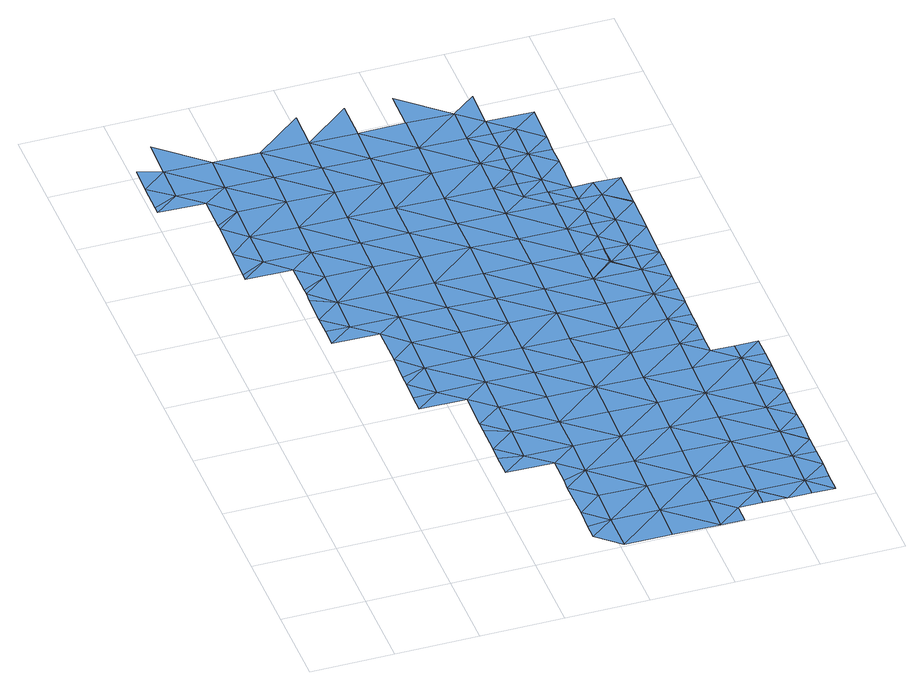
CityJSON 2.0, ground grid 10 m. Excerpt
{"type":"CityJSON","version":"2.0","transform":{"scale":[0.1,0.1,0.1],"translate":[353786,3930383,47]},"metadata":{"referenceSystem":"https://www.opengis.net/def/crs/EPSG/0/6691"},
"CityObjects":{
"waterbody1":{"type":"WaterBody","attributes":{"name":"3","class":"1140","function":"1","WaterBodyRiverFloodingRiskAttribute.description":"6","WaterBodyRiverFloodingRiskAttribute.rankOrg":"2","WaterBodyRiverFloodingRiskAttribute.adminType":"2","WaterBodyRiverFloodingRiskAttribute.scale":"L2"},"geometry":[{"type":"MultiSurface","lod":"1","boundaries":[[[0,1,2]],[[3,1,0]],[[4,5,6]],[[7,8,3]],[[5,4,9]],[[7,3,0]],[[10,11,12]],[[0,2,13]],[[4,14,9]],[[11,10,15]],[[9,14,16]],[[4,6,17]],[[18,19,20]],[[16,21,22]],[[23,7,0]],[[10,24,15]],[[15,24,25]],[[14,21,16]],[[12,26,10]],[[25,24,27]],[[28,19,18]],[[29,20,19]],[[30,31,32]],[[29,33,34]],[[13,22,21]],[[35,14,4]],[[24,36,27]],[[32,31,37]],[[0,13,23]],[[34,33,38]],[[39,36,17]],[[33,29,19]],[[35,4,17]],[[39,27,36]],[[40,41,42]],[[43,44,37]],[[45,41,40]],[[31,43,37]],[[13,21,23]],[[42,41,46]],[[47,7,48]],[[10,49,24]],[[30,50,31]],[[38,51,26]],[[48,7,23]],[[14,52,21]],[[35,17,36]],[[53,44,43]],[[38,33,51]],[[54,55,46]],[[56,33,19]],[[41,54,46]],[[57,28,53]],[[28,56,19]],[[43,57,53]],[[10,26,49]],[[49,58,24]],[[24,59,36]],[[14,35,60]],[[61,62,55]],[[26,51,49]],[[54,61,55]],[[31,63,43]],[[57,56,28]],[[33,64,51]],[[23,21,52]],[[62,61,50]],[[65,48,23]],[[14,60,52]],[[66,67,45]],[[31,50,63]],[[59,24,58]],[[35,36,59]],[[41,45,67]],[[41,68,54]],[[51,69,49]],[[35,70,60]],[[33,56,64]],[[50,61,63]],[[23,52,65]],[[65,71,48]],[[57,43,72]],[[73,56,57]],[[72,43,63]],[[49,74,58]],[[70,35,59]],[[51,64,69]],[[68,41,67]],[[61,54,68]],[[73,57,72]],[[73,75,56]],[[52,76,65]],[[49,69,74]],[[74,77,58]],[[58,78,59]],[[60,70,79]],[[52,60,76]],[[64,56,75]],[[77,78,58]],[[63,80,72]],[[61,68,81]],[[63,61,80]],[[60,79,76]],[[64,82,69]],[[67,66,83]],[[80,61,81]],[[84,82,64]],[[85,68,67]],[[82,74,69]],[[86,73,72]],[[70,59,78]],[[71,65,87]],[[70,88,79]],[[64,75,84]],[[87,65,76]],[[85,81,68]],[[86,75,73]],[[89,67,83]],[[90,77,74]],[[91,72,80]],[[92,93,71]],[[88,70,78]],[[92,71,87]],[[82,90,74]],[[88,94,79]],[[79,95,76]],[[67,89,85]],[[96,80,81]],[[72,91,86]],[[95,87,76]],[[97,98,83]],[[77,99,78]],[[89,83,98]],[[84,75,100]],[[81,85,101]],[[102,77,90]],[[75,86,100]],[[79,94,95]],[[84,103,82]],[[87,104,92]],[[105,85,89]],[[98,105,89]],[[106,103,84]],[[103,90,82]],[[81,101,96]],[[99,77,102]],[[91,107,86]],[[88,78,99]],[[91,80,107]],[[88,108,94]],[[84,100,106]],[[104,87,95]],[[109,105,98]],[[107,80,96]],[[110,111,92]],[[86,112,100]],[[110,92,104]],[[103,113,90]],[[105,109,114]],[[88,99,108]],[[108,115,94]],[[94,116,95]],[[117,118,85]],[[102,90,113]],[[119,99,102]],[[85,105,117]],[[101,85,118]],[[86,107,120]],[[114,121,105]],[[96,101,118]],[[106,100,112]],[[86,120,112]],[[121,122,105]],[[104,95,116]],[[123,110,104]],[[119,102,113]],[[94,115,116]],[[122,124,105]],[[125,120,107]],[[103,106,126]],[[127,113,103]],[[108,99,128]],[[96,118,129]],[[107,96,125]],[[108,130,115]],[[106,112,126]],[[123,104,116]],[[99,119,128]],[[128,130,108]],[[117,105,124]],[[131,118,117]],[[123,132,110]],[[125,96,129]],[[113,133,119]],[[120,134,112]],[[135,116,115]],[[103,126,127]],[[124,122,136]],[[137,134,120]],[[131,117,124]],[[138,128,119]],[[137,120,125]],[[133,113,127]],[[139,115,130]],[[112,140,126]],[[133,138,119]],[[136,141,124]],[[129,118,142]],[[129,143,125]],[[135,115,139]],[[123,116,135]],[[118,131,142]],[[141,144,124]],[[126,145,127]],[[146,132,123]],[[144,147,124]],[[138,148,128]],[[135,149,123]],[[131,124,147]],[[130,150,139]],[[151,137,125]],[[130,128,148]],[[112,134,140]],[[149,146,123]],[[146,152,132]],[[129,142,143]],[[153,134,137]],[[154,155,131]],[[131,155,142]],[[148,156,130]],[[157,138,133]],[[150,158,139]],[[159,135,139]],[[131,147,154]],[[133,127,145]],[[160,157,133]],[[158,159,139]],[[161,125,143]],[[130,156,150]],[[126,140,145]],[[155,162,142]],[[151,153,137]],[[163,160,133]],[[164,165,142]],[[142,165,143]],[[157,166,138]],[[164,142,162]],[[167,168,134]],[[134,169,140]],[[170,149,135]],[[167,134,153]],[[166,171,138]],[[138,171,148]],[[172,170,135]],[[125,161,151]],[[135,159,172]],[[133,145,163]],[[134,168,169]],[[169,173,140]],[[174,145,140]],[[175,150,156]],[[176,177,143]],[[171,178,148]],[[173,179,140]],[[143,165,176]],[[179,174,140]],[[178,180,148]],[[148,180,156]],[[181,160,163]],[[161,143,177]],[[182,183,149]],[[149,183,146]],[[182,149,170]],[[184,153,151]],[[177,185,161]],[[186,151,161]],[[187,175,156]],[[188,181,163]],[[185,186,161]],[[189,190,145]],[[145,190,163]],[[189,145,174]],[[183,191,146]],[[187,156,180]],[[187,192,175]],[[151,193,184]],[[194,188,163]],[[195,193,151]],[[195,151,186]],[[196,194,163]],[[196,163,190]]]}]},
"waterbody2":{"type":"WaterBody","attributes":{"name":"3","class":"1140","function":"1","WaterBodyRiverFloodingRiskAttribute.description":"6","WaterBodyRiverFloodingRiskAttribute.rankOrg":"1","WaterBodyRiverFloodingRiskAttribute.adminType":"2","WaterBodyRiverFloodingRiskAttribute.scale":"L2"},"geometry":[{"type":"MultiSurface","lod":"1","boundaries":[[[172,159,197]],[[159,198,197]],[[197,170,172]],[[199,183,200]],[[199,200,201]],[[175,192,198]],[[202,203,197]],[[202,198,192]],[[202,197,198]],[[203,201,197]],[[200,197,201]],[[170,200,182]],[[200,170,197]],[[183,182,200]],[[198,159,158]],[[150,175,198]],[[158,150,198]]]}]},
"waterbody3":{"type":"WaterBody","attributes":{"name":"3","class":"1140","function":"1","WaterBodyRiverFloodingRiskAttribute.description":"6","WaterBodyRiverFloodingRiskAttribute.rankOrg":"1","WaterBodyRiverFloodingRiskAttribute.adminType":"2","WaterBodyRiverFloodingRiskAttribute.scale":"L2"},"geometry":[{"type":"MultiSurface","lod":"1","boundaries":[[[194,204,205]],[[166,205,171]],[[205,204,206]],[[192,187,207]],[[181,157,160]],[[181,166,157]],[[166,181,205]],[[204,208,206]],[[188,205,181]],[[188,194,205]],[[178,171,206]],[[205,206,171]],[[209,210,207]],[[208,209,206]],[[178,206,180]],[[209,180,206]],[[180,209,187]],[[211,209,208]],[[209,211,210]],[[187,209,207]]]}]}
},
"vertices":[
[33,748,14],[4,735,14],[4,726,14],[5,771,13],[88,609,10],[59,593,11],[59,586,10],[34,794,13],[6,804,13],[60,632,11],[142,469,9],[114,470,9],[113,447,9],[61,725,13],[88,655,11],[114,492,9],[61,678,12],[115,585,10],[168,307,7],[196,329,7],[168,328,7],[89,701,12],[61,684,12],[90,747,12],[143,515,9],[114,527,10],[170,446,9],[115,539,10],[224,306,7],[169,353,7],[222,168,7],[251,190,7],[222,195,7],[197,375,7],[169,367,7],[144,608,10],[144,562,10],[223,213,7],[170,399,8],[115,547,10],[277,28,7],[305,50,7],[277,47,7],[252,236,7],[223,248,7],[305,4,7],[278,73,7],[35,841,13],[91,793,13],[199,468,9],[279,167,7],[198,422,8],[146,700,12],[223,260,7],[306,96,7],[278,120,7],[253,329,7],[252,282,7],[200,514,9],[200,561,10],[145,654,11],[307,143,7],[279,134,7],[308,189,7],[254,375,7],[147,746,12],[361,3,7],[362,49,7],[363,95,7],[255,421,8],[201,607,10],[147,792,13],[308,235,7],[309,282,7],[255,467,9],[310,328,7],[203,699,12],[256,513,9],[257,560,10],[202,653,11],[364,188,7],[364,142,7],[311,420,8],[418,2,7],[311,374,7],[419,94,7],[366,281,7],[203,745,12],[258,606,10],[419,48,7],[312,466,8],[365,234,7],[204,791,13],[205,838,13],[258,652,11],[259,698,11],[421,187,7],[446,2,7],[446,25,7],[314,559,10],[367,327,7],[420,141,7],[313,512,9],[368,419,8],[260,744,12],[475,48,7],[367,373,7],[422,233,7],[314,605,10],[447,25,7],[261,790,13],[261,837,13],[423,326,7],[369,465,8],[475,25,7],[315,651,11],[316,698,11],[476,94,7],[477,140,7],[370,511,9],[422,280,7],[503,24,7],[504,24,7],[317,744,12],[532,47,7],[478,232,7],[424,372,7],[425,418,8],[370,558,9],[478,186,7],[371,604,10],[533,93,7],[317,790,13],[426,464,8],[480,325,7],[373,697,11],[532,24,7],[479,279,7],[426,510,9],[372,650,11],[481,371,7],[560,23,7],[534,139,7],[534,185,7],[560,46,7],[481,417,8],[374,789,12],[561,69,7],[427,557,9],[373,743,12],[400,626,10],[536,278,7],[318,836,13],[508,302,7],[561,92,7],[561,115,7],[428,603,10],[454,487,9],[400,650,10],[401,673,11],[454,487,8],[535,231,7],[561,116,7],[482,463,8],[562,139,7],[562,162,7],[454,510,9],[508,324,7],[509,347,7],[509,348,7],[402,719,11],[455,533,9],[401,696,11],[509,370,7],[510,394,7],[428,626,10],[562,185,7],[563,208,7],[455,557,9],[510,393,7],[456,580,10],[455,487,8],[402,742,12],[402,765,12],[536,301,7],[563,231,7],[564,254,7],[456,603,10],[483,486,8],[510,417,8],[510,440,8],[403,811,13],[456,625,10],[564,301,7],[511,486,8],[564,277,7],[511,463,8],
[429,696,11],[429,649,10],[459,764,12],[430,742,12],[458,718,11],[457,672,11],[457,695,11],
[512,532,9],[483,509,9],[484,556,9],[481,625,10],[513,579,9],[484,602,10],[513,624,10],[513,581,9]
]}
